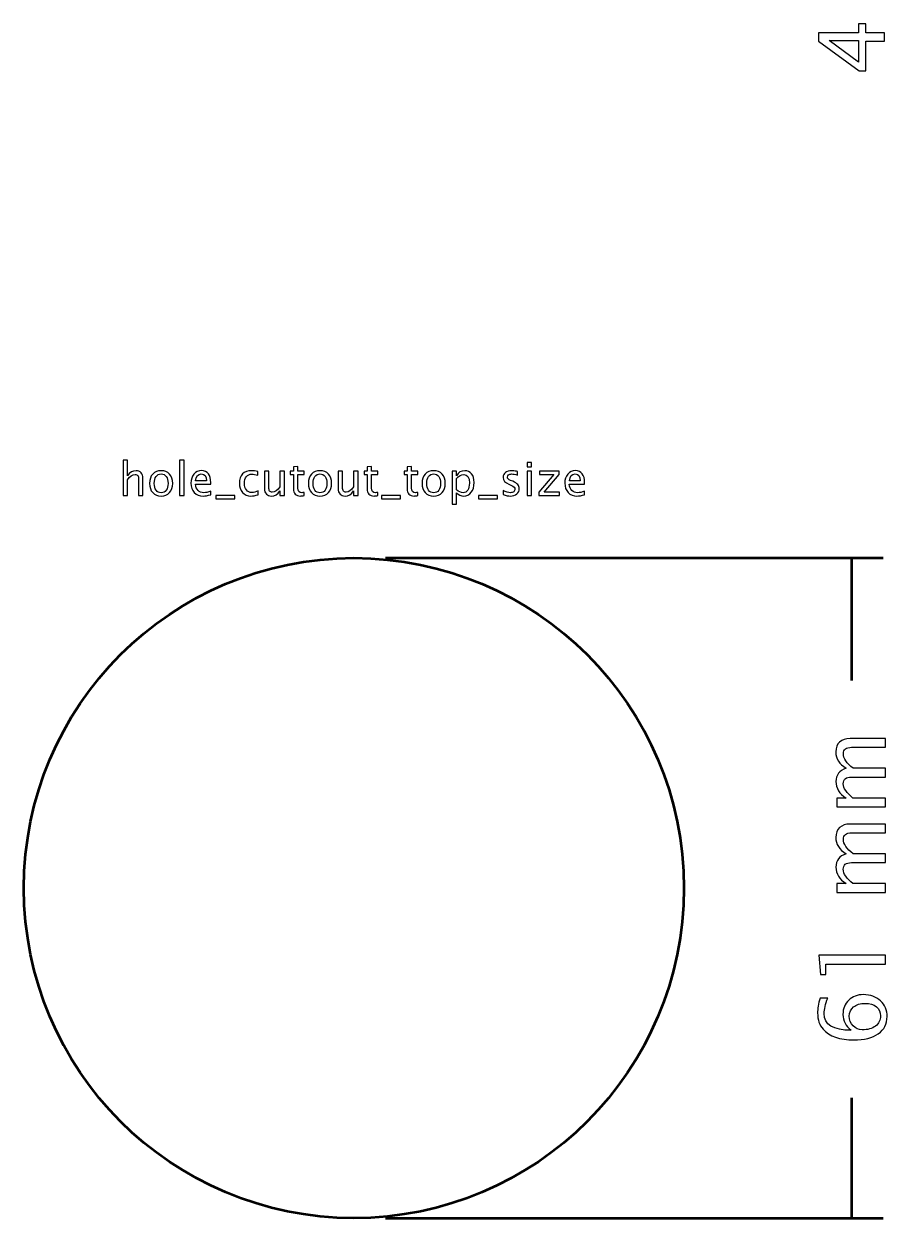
# Model space of a CAD drawing. Header units: centimetres. Extents: x -12.4 to 12.3, y -15.1 to 15.6.
# Drawn here: x 1.45 to 9.43, y -15.05 to -4.01 of the extents above; entities that cross this region are included whole.
import ezdxf

# ---------------------------------------------------------------- set-up
doc = ezdxf.new("R2010")
doc.units = ezdxf.units.CM
doc.header["$MEASUREMENT"] = 0
doc.layers.add('Layer 1', color=7, linetype='Continuous')

msp = doc.modelspace()

# ---------------------------------------------------------------- linework, layer by layer
at = {"layer": 'Layer 1', "lineweight": 53}
msp.add_ellipse((4.5, -12), major_axis=(0, 3.05), ratio=1, dxfattribs=at)
at = {"layer": 'Layer 1'}
for points, knots in [([(9.40607, -4.17293), (9.40607, -4.17293), (9.2325, -4.17293), (9.2325, -4.17293), (9.2325, -4.17293), (9.2325, -4.17293), (9.2325, -4.44894), (9.2325, -4.44894), (9.2325, -4.44894), (9.2325, -4.44894), (9.1707, -4.44894), (9.1707, -4.44894), (9.1707, -4.44894), (9.1707, -4.44894), (8.79393, -4.17293), (8.79393, -4.17293), (8.79393, -4.17293), (8.79393, -4.17293), (8.79393, -4.09673), (8.79393, -4.09673), (8.79393, -4.09673), (8.79393, -4.09673), (9.16562, -4.09673), (9.16562, -4.09673), (9.16562, -4.09673), (9.16562, -4.09673), (9.16562, -4.0146), (9.16562, -4.0146), (9.16562, -4.0146), (9.16562, -4.0146), (9.2325, -4.0146), (9.2325, -4.0146), (9.2325, -4.0146), (9.2325, -4.0146), (9.2325, -4.09673), (9.2325, -4.09673), (9.2325, -4.09673), (9.2325, -4.09673), (9.40607, -4.09673), (9.40607, -4.09673), (9.40607, -4.09673), (9.40607, -4.09673), (9.40607, -4.17293), (9.40607, -4.17293)], [0, 0, 0, 0, 0.08333333, 0.08333333, 0.08333333, 0.08333333, 0.16666667, 0.16666667, 0.16666667, 0.16666667, 0.25, 0.25, 0.25, 0.25, 0.33333333, 0.33333333, 0.33333333, 0.33333333, 0.41666667, 0.41666667, 0.41666667, 0.41666667, 0.5, 0.5, 0.5, 0.5, 0.58333333, 0.58333333, 0.58333333, 0.58333333, 0.66666667, 0.66666667, 0.66666667, 0.66666667, 0.75, 0.75, 0.75, 0.75, 0.83333333, 0.83333333, 0.83333333, 0.83333333, 1, 1, 1, 1]), ([(9.16562, -4.36865), (9.16562, -4.36865), (9.16562, -4.16785), (9.16562, -4.16785), (9.16562, -4.16785), (9.16562, -4.16785), (8.8944, -4.16785), (8.8944, -4.16785), (8.8944, -4.16785), (8.8944, -4.16785), (9.16562, -4.36865), (9.16562, -4.36865)], [0, 0, 0, 0, 0.25, 0.25, 0.25, 0.25, 0.5, 0.5, 0.5, 0.5, 1, 1, 1, 1]), ([(2.36678, -8.37235), (2.36678, -8.37235), (2.36678, -8.04596), (2.36678, -8.04596), (2.36678, -8.04596), (2.36678, -8.04596), (2.40742, -8.04596), (2.40742, -8.04596), (2.40742, -8.04596), (2.40742, -8.04596), (2.40742, -8.19039), (2.40742, -8.19039), (2.40742, -8.19039), (2.42894, -8.15899), (2.45533, -8.14333), (2.48651, -8.14333), (2.48651, -8.14333), (2.50613, -8.14333), (2.52172, -8.14947), (2.53322, -8.16181), (2.53322, -8.16181), (2.54472, -8.17409), (2.5505, -8.19067), (2.5505, -8.21141), (2.5505, -8.21141), (2.5505, -8.21141), (2.5505, -8.37235), (2.5505, -8.37235), (2.5505, -8.37235), (2.5505, -8.37235), (2.50987, -8.37235), (2.50987, -8.37235), (2.50987, -8.37235), (2.50987, -8.37235), (2.50987, -8.22468), (2.50987, -8.22468), (2.50987, -8.22468), (2.50987, -8.20803), (2.5074, -8.19617), (2.50253, -8.18912), (2.50253, -8.18912), (2.49759, -8.18199), (2.48947, -8.17846), (2.47812, -8.17846), (2.47812, -8.17846), (2.45314, -8.17846), (2.42957, -8.19476), (2.40742, -8.22736), (2.40742, -8.22736), (2.40742, -8.22736), (2.40742, -8.37235), (2.40742, -8.37235), (2.40742, -8.37235), (2.40742, -8.37235), (2.36678, -8.37235), (2.36678, -8.37235)], [0, 0, 0, 0, 0.06666667, 0.06666667, 0.06666667, 0.06666667, 0.13333333, 0.13333333, 0.13333333, 0.13333333, 0.2, 0.2, 0.2, 0.2, 0.26666667, 0.26666667, 0.26666667, 0.26666667, 0.33333333, 0.33333333, 0.33333333, 0.33333333, 0.4, 0.4, 0.4, 0.4, 0.46666667, 0.46666667, 0.46666667, 0.46666667, 0.53333333, 0.53333333, 0.53333333, 0.53333333, 0.6, 0.6, 0.6, 0.6, 0.66666667, 0.66666667, 0.66666667, 0.66666667, 0.73333333, 0.73333333, 0.73333333, 0.73333333, 0.8, 0.8, 0.8, 0.8, 0.86666667, 0.86666667, 0.86666667, 0.86666667, 1, 1, 1, 1]), ([(2.8896, -8.37235), (2.8896, -8.37235), (2.8896, -8.04596), (2.8896, -8.04596), (2.8896, -8.04596), (2.8896, -8.04596), (2.93024, -8.04596), (2.93024, -8.04596), (2.93024, -8.04596), (2.93024, -8.04596), (2.93024, -8.37235), (2.93024, -8.37235), (2.93024, -8.37235), (2.93024, -8.37235), (2.8896, -8.37235), (2.8896, -8.37235)], [0, 0, 0, 0, 0.2, 0.2, 0.2, 0.2, 0.4, 0.4, 0.4, 0.4, 0.6, 0.6, 0.6, 0.6, 1, 1, 1, 1]), ([(2.71885, -8.37743), (2.6859, -8.37743), (2.6598, -8.36692), (2.64061, -8.34589), (2.64061, -8.34589), (2.62135, -8.32487), (2.61175, -8.29629), (2.61175, -8.26024), (2.61175, -8.26024), (2.61175, -8.22426), (2.62135, -8.19575), (2.64061, -8.1748), (2.64061, -8.1748), (2.6598, -8.15384), (2.6859, -8.14333), (2.71885, -8.14333), (2.71885, -8.14333), (2.7518, -8.14333), (2.77791, -8.15384), (2.7971, -8.1748), (2.7971, -8.1748), (2.81636, -8.19575), (2.82595, -8.22426), (2.82595, -8.26024), (2.82595, -8.26024), (2.82595, -8.29629), (2.81636, -8.32487), (2.7971, -8.34589), (2.7971, -8.34589), (2.77791, -8.36692), (2.7518, -8.37743), (2.71885, -8.37743)], [0, 0, 0, 0, 0.11111111, 0.11111111, 0.11111111, 0.11111111, 0.22222222, 0.22222222, 0.22222222, 0.22222222, 0.33333333, 0.33333333, 0.33333333, 0.33333333, 0.44444444, 0.44444444, 0.44444444, 0.44444444, 0.55555556, 0.55555556, 0.55555556, 0.55555556, 0.66666667, 0.66666667, 0.66666667, 0.66666667, 0.77777778, 0.77777778, 0.77777778, 0.77777778, 1, 1, 1, 1]), ([(3.17662, -8.36515), (3.14931, -8.37334), (3.12596, -8.37743), (3.10648, -8.37743), (3.10648, -8.37743), (3.07325, -8.37743), (3.04623, -8.36642), (3.02542, -8.34448), (3.02542, -8.34448), (3.0046, -8.32254), (2.99416, -8.2941), (2.99416, -8.25911), (2.99416, -8.25911), (2.99416, -8.22517), (3.00333, -8.1973), (3.02175, -8.1755), (3.02175, -8.1755), (3.04016, -8.15377), (3.06373, -8.14291), (3.09244, -8.14291), (3.09244, -8.14291), (3.11961, -8.14291), (3.14063, -8.15257), (3.15545, -8.1719), (3.15545, -8.1719), (3.17027, -8.19124), (3.17767, -8.21861), (3.17767, -8.2541), (3.17767, -8.2541), (3.17767, -8.2541), (3.17746, -8.26652), (3.17746, -8.26652), (3.17746, -8.26652), (3.17746, -8.26652), (3.03565, -8.26652), (3.03565, -8.26652), (3.03565, -8.26652), (3.04157, -8.32014), (3.06775, -8.34695), (3.1141, -8.34695), (3.1141, -8.34695), (3.13111, -8.34695), (3.15192, -8.34215), (3.17662, -8.33256), (3.17662, -8.33256), (3.17662, -8.33256), (3.17662, -8.36515), (3.17662, -8.36515)], [0, 0, 0, 0, 0.07692308, 0.07692308, 0.07692308, 0.07692308, 0.15384615, 0.15384615, 0.15384615, 0.15384615, 0.23076923, 0.23076923, 0.23076923, 0.23076923, 0.30769231, 0.30769231, 0.30769231, 0.30769231, 0.38461538, 0.38461538, 0.38461538, 0.38461538, 0.46153846, 0.46153846, 0.46153846, 0.46153846, 0.53846154, 0.53846154, 0.53846154, 0.53846154, 0.61538462, 0.61538462, 0.61538462, 0.61538462, 0.69230769, 0.69230769, 0.69230769, 0.69230769, 0.76923077, 0.76923077, 0.76923077, 0.76923077, 0.84615385, 0.84615385, 0.84615385, 0.84615385, 1, 1, 1, 1]), ([(3.61527, -8.36558), (3.58895, -8.37348), (3.56623, -8.37743), (3.54711, -8.37743), (3.54711, -8.37743), (3.51677, -8.37743), (3.49165, -8.36621), (3.47169, -8.34385), (3.47169, -8.34385), (3.45172, -8.32141), (3.4417, -8.29312), (3.4417, -8.25904), (3.4417, -8.25904), (3.4417, -8.22263), (3.45158, -8.1942), (3.47133, -8.17388), (3.47133, -8.17388), (3.49109, -8.15349), (3.51868, -8.14333), (3.55409, -8.14333), (3.55409, -8.14333), (3.57152, -8.14333), (3.59114, -8.14573), (3.61273, -8.15053), (3.61273, -8.15053), (3.61273, -8.15053), (3.61273, -8.18481), (3.61273, -8.18481), (3.61273, -8.18481), (3.58979, -8.17804), (3.5711, -8.17465), (3.5567, -8.17465), (3.5567, -8.17465), (3.53582, -8.17465), (3.5191, -8.18249), (3.50661, -8.19808), (3.50661, -8.19808), (3.49412, -8.21367), (3.48784, -8.23449), (3.48784, -8.26045), (3.48784, -8.26045), (3.48784, -8.28564), (3.49433, -8.30596), (3.50725, -8.32155), (3.50725, -8.32155), (3.52016, -8.33707), (3.53702, -8.34483), (3.55797, -8.34483), (3.55797, -8.34483), (3.57653, -8.34483), (3.59558, -8.34004), (3.61527, -8.33044), (3.61527, -8.33044), (3.61527, -8.33044), (3.61527, -8.36558), (3.61527, -8.36558)], [0, 0, 0, 0, 0.06666667, 0.06666667, 0.06666667, 0.06666667, 0.13333333, 0.13333333, 0.13333333, 0.13333333, 0.2, 0.2, 0.2, 0.2, 0.26666667, 0.26666667, 0.26666667, 0.26666667, 0.33333333, 0.33333333, 0.33333333, 0.33333333, 0.4, 0.4, 0.4, 0.4, 0.46666667, 0.46666667, 0.46666667, 0.46666667, 0.53333333, 0.53333333, 0.53333333, 0.53333333, 0.6, 0.6, 0.6, 0.6, 0.66666667, 0.66666667, 0.66666667, 0.66666667, 0.73333333, 0.73333333, 0.73333333, 0.73333333, 0.8, 0.8, 0.8, 0.8, 0.86666667, 0.86666667, 0.86666667, 0.86666667, 1, 1, 1, 1]), ([(3.81685, -8.37235), (3.81685, -8.37235), (3.81685, -8.33016), (3.81685, -8.33016), (3.81685, -8.33016), (3.79518, -8.3617), (3.76887, -8.37743), (3.73796, -8.37743), (3.73796, -8.37743), (3.71835, -8.37743), (3.70276, -8.37129), (3.69119, -8.35894), (3.69119, -8.35894), (3.67955, -8.3466), (3.67376, -8.33002), (3.67376, -8.30906), (3.67376, -8.30906), (3.67376, -8.30906), (3.67376, -8.14799), (3.67376, -8.14799), (3.67376, -8.14799), (3.67376, -8.14799), (3.7144, -8.14799), (3.7144, -8.14799), (3.7144, -8.14799), (3.7144, -8.14799), (3.7144, -8.2958), (3.7144, -8.2958), (3.7144, -8.2958), (3.7144, -8.31266), (3.71687, -8.32458), (3.72174, -8.33164), (3.72174, -8.33164), (3.72668, -8.33877), (3.73486, -8.34229), (3.74636, -8.34229), (3.74636, -8.34229), (3.7712, -8.34229), (3.79476, -8.326), (3.81685, -8.29333), (3.81685, -8.29333), (3.81685, -8.29333), (3.81685, -8.14799), (3.81685, -8.14799), (3.81685, -8.14799), (3.81685, -8.14799), (3.85748, -8.14799), (3.85748, -8.14799), (3.85748, -8.14799), (3.85748, -8.14799), (3.85748, -8.37235), (3.85748, -8.37235), (3.85748, -8.37235), (3.85748, -8.37235), (3.81685, -8.37235), (3.81685, -8.37235)], [0, 0, 0, 0, 0.06666667, 0.06666667, 0.06666667, 0.06666667, 0.13333333, 0.13333333, 0.13333333, 0.13333333, 0.2, 0.2, 0.2, 0.2, 0.26666667, 0.26666667, 0.26666667, 0.26666667, 0.33333333, 0.33333333, 0.33333333, 0.33333333, 0.4, 0.4, 0.4, 0.4, 0.46666667, 0.46666667, 0.46666667, 0.46666667, 0.53333333, 0.53333333, 0.53333333, 0.53333333, 0.6, 0.6, 0.6, 0.6, 0.66666667, 0.66666667, 0.66666667, 0.66666667, 0.73333333, 0.73333333, 0.73333333, 0.73333333, 0.8, 0.8, 0.8, 0.8, 0.86666667, 0.86666667, 0.86666667, 0.86666667, 1, 1, 1, 1]), ([(4.03938, -8.37228), (4.02682, -8.37574), (4.01588, -8.37743), (4.00664, -8.37743), (4.00664, -8.37743), (3.9859, -8.37743), (3.96974, -8.3715), (3.95817, -8.35965), (3.95817, -8.35965), (3.94653, -8.3478), (3.94074, -8.33136), (3.94074, -8.31026), (3.94074, -8.31026), (3.94074, -8.31026), (3.94074, -8.17846), (3.94074, -8.17846), (3.94074, -8.17846), (3.94074, -8.17846), (3.91266, -8.17846), (3.91266, -8.17846), (3.91266, -8.17846), (3.91266, -8.17846), (3.91266, -8.14799), (3.91266, -8.14799), (3.91266, -8.14799), (3.91266, -8.14799), (3.94074, -8.14799), (3.94074, -8.14799), (3.94074, -8.14799), (3.94074, -8.14799), (3.94074, -8.10742), (3.94074, -8.10742), (3.94074, -8.10742), (3.94074, -8.10742), (3.98138, -8.10354), (3.98138, -8.10354), (3.98138, -8.10354), (3.98138, -8.10354), (3.98138, -8.14799), (3.98138, -8.14799), (3.98138, -8.14799), (3.98138, -8.14799), (4.04023, -8.14799), (4.04023, -8.14799), (4.04023, -8.14799), (4.04023, -8.14799), (4.04023, -8.17846), (4.04023, -8.17846), (4.04023, -8.17846), (4.04023, -8.17846), (3.98138, -8.17846), (3.98138, -8.17846), (3.98138, -8.17846), (3.98138, -8.17846), (3.98138, -8.30292), (3.98138, -8.30292), (3.98138, -8.30292), (3.98138, -8.33227), (3.99415, -8.34695), (4.01962, -8.34695), (4.01962, -8.34695), (4.02506, -8.34695), (4.03162, -8.34603), (4.03938, -8.34427), (4.03938, -8.34427), (4.03938, -8.34427), (4.03938, -8.37228), (4.03938, -8.37228)], [0, 0, 0, 0, 0.05555556, 0.05555556, 0.05555556, 0.05555556, 0.11111111, 0.11111111, 0.11111111, 0.11111111, 0.16666667, 0.16666667, 0.16666667, 0.16666667, 0.22222222, 0.22222222, 0.22222222, 0.22222222, 0.27777778, 0.27777778, 0.27777778, 0.27777778, 0.33333333, 0.33333333, 0.33333333, 0.33333333, 0.38888889, 0.38888889, 0.38888889, 0.38888889, 0.44444444, 0.44444444, 0.44444444, 0.44444444, 0.5, 0.5, 0.5, 0.5, 0.55555556, 0.55555556, 0.55555556, 0.55555556, 0.61111111, 0.61111111, 0.61111111, 0.61111111, 0.66666667, 0.66666667, 0.66666667, 0.66666667, 0.72222222, 0.72222222, 0.72222222, 0.72222222, 0.77777778, 0.77777778, 0.77777778, 0.77777778, 0.83333333, 0.83333333, 0.83333333, 0.83333333, 0.88888889, 0.88888889, 0.88888889, 0.88888889, 1, 1, 1, 1]), ([(4.1867, -8.37743), (4.15375, -8.37743), (4.12765, -8.36692), (4.10846, -8.34589), (4.10846, -8.34589), (4.0892, -8.32487), (4.0796, -8.29629), (4.0796, -8.26024), (4.0796, -8.26024), (4.0796, -8.22426), (4.0892, -8.19575), (4.10846, -8.1748), (4.10846, -8.1748), (4.12765, -8.15384), (4.15375, -8.14333), (4.1867, -8.14333), (4.1867, -8.14333), (4.21965, -8.14333), (4.24576, -8.15384), (4.26495, -8.1748), (4.26495, -8.1748), (4.28421, -8.19575), (4.2938, -8.22426), (4.2938, -8.26024), (4.2938, -8.26024), (4.2938, -8.29629), (4.28421, -8.32487), (4.26495, -8.34589), (4.26495, -8.34589), (4.24576, -8.36692), (4.21965, -8.37743), (4.1867, -8.37743)], [0, 0, 0, 0, 0.11111111, 0.11111111, 0.11111111, 0.11111111, 0.22222222, 0.22222222, 0.22222222, 0.22222222, 0.33333333, 0.33333333, 0.33333333, 0.33333333, 0.44444444, 0.44444444, 0.44444444, 0.44444444, 0.55555556, 0.55555556, 0.55555556, 0.55555556, 0.66666667, 0.66666667, 0.66666667, 0.66666667, 0.77777778, 0.77777778, 0.77777778, 0.77777778, 1, 1, 1, 1]), ([(4.498, -8.37235), (4.498, -8.37235), (4.498, -8.33016), (4.498, -8.33016), (4.498, -8.33016), (4.47633, -8.3617), (4.45002, -8.37743), (4.41911, -8.37743), (4.41911, -8.37743), (4.3995, -8.37743), (4.38391, -8.37129), (4.37234, -8.35894), (4.37234, -8.35894), (4.3607, -8.3466), (4.35491, -8.33002), (4.35491, -8.30906), (4.35491, -8.30906), (4.35491, -8.30906), (4.35491, -8.14799), (4.35491, -8.14799), (4.35491, -8.14799), (4.35491, -8.14799), (4.39555, -8.14799), (4.39555, -8.14799), (4.39555, -8.14799), (4.39555, -8.14799), (4.39555, -8.2958), (4.39555, -8.2958), (4.39555, -8.2958), (4.39555, -8.31266), (4.39802, -8.32458), (4.40289, -8.33164), (4.40289, -8.33164), (4.40783, -8.33877), (4.41601, -8.34229), (4.42751, -8.34229), (4.42751, -8.34229), (4.45235, -8.34229), (4.47591, -8.326), (4.498, -8.29333), (4.498, -8.29333), (4.498, -8.29333), (4.498, -8.14799), (4.498, -8.14799), (4.498, -8.14799), (4.498, -8.14799), (4.53863, -8.14799), (4.53863, -8.14799), (4.53863, -8.14799), (4.53863, -8.14799), (4.53863, -8.37235), (4.53863, -8.37235), (4.53863, -8.37235), (4.53863, -8.37235), (4.498, -8.37235), (4.498, -8.37235)], [0, 0, 0, 0, 0.06666667, 0.06666667, 0.06666667, 0.06666667, 0.13333333, 0.13333333, 0.13333333, 0.13333333, 0.2, 0.2, 0.2, 0.2, 0.26666667, 0.26666667, 0.26666667, 0.26666667, 0.33333333, 0.33333333, 0.33333333, 0.33333333, 0.4, 0.4, 0.4, 0.4, 0.46666667, 0.46666667, 0.46666667, 0.46666667, 0.53333333, 0.53333333, 0.53333333, 0.53333333, 0.6, 0.6, 0.6, 0.6, 0.66666667, 0.66666667, 0.66666667, 0.66666667, 0.73333333, 0.73333333, 0.73333333, 0.73333333, 0.8, 0.8, 0.8, 0.8, 0.86666667, 0.86666667, 0.86666667, 0.86666667, 1, 1, 1, 1]), ([(4.72053, -8.37228), (4.70797, -8.37574), (4.69703, -8.37743), (4.68779, -8.37743), (4.68779, -8.37743), (4.66705, -8.37743), (4.65089, -8.3715), (4.63932, -8.35965), (4.63932, -8.35965), (4.62768, -8.3478), (4.62189, -8.33136), (4.62189, -8.31026), (4.62189, -8.31026), (4.62189, -8.31026), (4.62189, -8.17846), (4.62189, -8.17846), (4.62189, -8.17846), (4.62189, -8.17846), (4.59381, -8.17846), (4.59381, -8.17846), (4.59381, -8.17846), (4.59381, -8.17846), (4.59381, -8.14799), (4.59381, -8.14799), (4.59381, -8.14799), (4.59381, -8.14799), (4.62189, -8.14799), (4.62189, -8.14799), (4.62189, -8.14799), (4.62189, -8.14799), (4.62189, -8.10742), (4.62189, -8.10742), (4.62189, -8.10742), (4.62189, -8.10742), (4.66253, -8.10354), (4.66253, -8.10354), (4.66253, -8.10354), (4.66253, -8.10354), (4.66253, -8.14799), (4.66253, -8.14799), (4.66253, -8.14799), (4.66253, -8.14799), (4.72138, -8.14799), (4.72138, -8.14799), (4.72138, -8.14799), (4.72138, -8.14799), (4.72138, -8.17846), (4.72138, -8.17846), (4.72138, -8.17846), (4.72138, -8.17846), (4.66253, -8.17846), (4.66253, -8.17846), (4.66253, -8.17846), (4.66253, -8.17846), (4.66253, -8.30292), (4.66253, -8.30292), (4.66253, -8.30292), (4.66253, -8.33227), (4.6753, -8.34695), (4.70077, -8.34695), (4.70077, -8.34695), (4.70621, -8.34695), (4.71277, -8.34603), (4.72053, -8.34427), (4.72053, -8.34427), (4.72053, -8.34427), (4.72053, -8.37228), (4.72053, -8.37228)], [0, 0, 0, 0, 0.05555556, 0.05555556, 0.05555556, 0.05555556, 0.11111111, 0.11111111, 0.11111111, 0.11111111, 0.16666667, 0.16666667, 0.16666667, 0.16666667, 0.22222222, 0.22222222, 0.22222222, 0.22222222, 0.27777778, 0.27777778, 0.27777778, 0.27777778, 0.33333333, 0.33333333, 0.33333333, 0.33333333, 0.38888889, 0.38888889, 0.38888889, 0.38888889, 0.44444444, 0.44444444, 0.44444444, 0.44444444, 0.5, 0.5, 0.5, 0.5, 0.55555556, 0.55555556, 0.55555556, 0.55555556, 0.61111111, 0.61111111, 0.61111111, 0.61111111, 0.66666667, 0.66666667, 0.66666667, 0.66666667, 0.72222222, 0.72222222, 0.72222222, 0.72222222, 0.77777778, 0.77777778, 0.77777778, 0.77777778, 0.83333333, 0.83333333, 0.83333333, 0.83333333, 0.88888889, 0.88888889, 0.88888889, 0.88888889, 1, 1, 1, 1]), ([(5.09053, -8.37228), (5.07797, -8.37574), (5.06703, -8.37743), (5.05779, -8.37743), (5.05779, -8.37743), (5.03705, -8.37743), (5.02089, -8.3715), (5.00932, -8.35965), (5.00932, -8.35965), (4.99768, -8.3478), (4.99189, -8.33136), (4.99189, -8.31026), (4.99189, -8.31026), (4.99189, -8.31026), (4.99189, -8.17846), (4.99189, -8.17846), (4.99189, -8.17846), (4.99189, -8.17846), (4.96381, -8.17846), (4.96381, -8.17846), (4.96381, -8.17846), (4.96381, -8.17846), (4.96381, -8.14799), (4.96381, -8.14799), (4.96381, -8.14799), (4.96381, -8.14799), (4.99189, -8.14799), (4.99189, -8.14799), (4.99189, -8.14799), (4.99189, -8.14799), (4.99189, -8.10742), (4.99189, -8.10742), (4.99189, -8.10742), (4.99189, -8.10742), (5.03253, -8.10354), (5.03253, -8.10354), (5.03253, -8.10354), (5.03253, -8.10354), (5.03253, -8.14799), (5.03253, -8.14799), (5.03253, -8.14799), (5.03253, -8.14799), (5.09138, -8.14799), (5.09138, -8.14799), (5.09138, -8.14799), (5.09138, -8.14799), (5.09138, -8.17846), (5.09138, -8.17846), (5.09138, -8.17846), (5.09138, -8.17846), (5.03253, -8.17846), (5.03253, -8.17846), (5.03253, -8.17846), (5.03253, -8.17846), (5.03253, -8.30292), (5.03253, -8.30292), (5.03253, -8.30292), (5.03253, -8.33227), (5.0453, -8.34695), (5.07077, -8.34695), (5.07077, -8.34695), (5.07621, -8.34695), (5.08277, -8.34603), (5.09053, -8.34427), (5.09053, -8.34427), (5.09053, -8.34427), (5.09053, -8.37228), (5.09053, -8.37228)], [0, 0, 0, 0, 0.05555556, 0.05555556, 0.05555556, 0.05555556, 0.11111111, 0.11111111, 0.11111111, 0.11111111, 0.16666667, 0.16666667, 0.16666667, 0.16666667, 0.22222222, 0.22222222, 0.22222222, 0.22222222, 0.27777778, 0.27777778, 0.27777778, 0.27777778, 0.33333333, 0.33333333, 0.33333333, 0.33333333, 0.38888889, 0.38888889, 0.38888889, 0.38888889, 0.44444444, 0.44444444, 0.44444444, 0.44444444, 0.5, 0.5, 0.5, 0.5, 0.55555556, 0.55555556, 0.55555556, 0.55555556, 0.61111111, 0.61111111, 0.61111111, 0.61111111, 0.66666667, 0.66666667, 0.66666667, 0.66666667, 0.72222222, 0.72222222, 0.72222222, 0.72222222, 0.77777778, 0.77777778, 0.77777778, 0.77777778, 0.83333333, 0.83333333, 0.83333333, 0.83333333, 0.88888889, 0.88888889, 0.88888889, 0.88888889, 1, 1, 1, 1]), ([(5.23785, -8.37743), (5.2049, -8.37743), (5.1788, -8.36692), (5.15961, -8.34589), (5.15961, -8.34589), (5.14035, -8.32487), (5.13075, -8.29629), (5.13075, -8.26024), (5.13075, -8.26024), (5.13075, -8.22426), (5.14035, -8.19575), (5.15961, -8.1748), (5.15961, -8.1748), (5.1788, -8.15384), (5.2049, -8.14333), (5.23785, -8.14333), (5.23785, -8.14333), (5.2708, -8.14333), (5.29691, -8.15384), (5.3161, -8.1748), (5.3161, -8.1748), (5.33536, -8.19575), (5.34495, -8.22426), (5.34495, -8.26024), (5.34495, -8.26024), (5.34495, -8.29629), (5.33536, -8.32487), (5.3161, -8.34589), (5.3161, -8.34589), (5.29691, -8.36692), (5.2708, -8.37743), (5.23785, -8.37743)], [0, 0, 0, 0, 0.11111111, 0.11111111, 0.11111111, 0.11111111, 0.22222222, 0.22222222, 0.22222222, 0.22222222, 0.33333333, 0.33333333, 0.33333333, 0.33333333, 0.44444444, 0.44444444, 0.44444444, 0.44444444, 0.55555556, 0.55555556, 0.55555556, 0.55555556, 0.66666667, 0.66666667, 0.66666667, 0.66666667, 0.77777778, 0.77777778, 0.77777778, 0.77777778, 1, 1, 1, 1]), ([(5.4086, -8.45405), (5.4086, -8.45405), (5.4086, -8.14799), (5.4086, -8.14799), (5.4086, -8.14799), (5.4086, -8.14799), (5.44924, -8.14799), (5.44924, -8.14799), (5.44924, -8.14799), (5.44924, -8.14799), (5.44924, -8.19039), (5.44924, -8.19039), (5.44924, -8.19039), (5.46589, -8.15899), (5.49094, -8.14333), (5.52431, -8.14333), (5.52431, -8.14333), (5.55133, -8.14333), (5.57257, -8.15314), (5.58809, -8.17282), (5.58809, -8.17282), (5.60361, -8.19251), (5.61137, -8.21939), (5.61137, -8.25346), (5.61137, -8.25346), (5.61137, -8.29058), (5.60256, -8.32056), (5.58499, -8.34328), (5.58499, -8.34328), (5.56742, -8.36607), (5.54428, -8.37743), (5.51563, -8.37743), (5.51563, -8.37743), (5.48903, -8.37743), (5.46688, -8.36727), (5.44924, -8.34688), (5.44924, -8.34688), (5.44924, -8.34688), (5.44924, -8.45405), (5.44924, -8.45405), (5.44924, -8.45405), (5.44924, -8.45405), (5.4086, -8.45405), (5.4086, -8.45405)], [0, 0, 0, 0, 0.08333333, 0.08333333, 0.08333333, 0.08333333, 0.16666667, 0.16666667, 0.16666667, 0.16666667, 0.25, 0.25, 0.25, 0.25, 0.33333333, 0.33333333, 0.33333333, 0.33333333, 0.41666667, 0.41666667, 0.41666667, 0.41666667, 0.5, 0.5, 0.5, 0.5, 0.58333333, 0.58333333, 0.58333333, 0.58333333, 0.66666667, 0.66666667, 0.66666667, 0.66666667, 0.75, 0.75, 0.75, 0.75, 0.83333333, 0.83333333, 0.83333333, 0.83333333, 1, 1, 1, 1]), ([(5.87865, -8.36431), (5.87865, -8.36431), (5.87865, -8.32705), (5.87865, -8.32705), (5.87865, -8.32705), (5.90525, -8.34032), (5.92832, -8.34695), (5.948, -8.34695), (5.948, -8.34695), (5.95971, -8.34695), (5.96945, -8.34378), (5.97714, -8.33743), (5.97714, -8.33743), (5.98483, -8.33115), (5.98871, -8.32324), (5.98871, -8.31372), (5.98871, -8.31372), (5.98871, -8.29982), (5.97792, -8.28832), (5.95633, -8.27922), (5.95633, -8.27922), (5.95633, -8.27922), (5.93255, -8.26913), (5.93255, -8.26913), (5.93255, -8.26913), (5.89748, -8.25459), (5.87992, -8.23357), (5.87992, -8.20626), (5.87992, -8.20626), (5.87992, -8.18672), (5.88683, -8.17134), (5.90066, -8.16012), (5.90066, -8.16012), (5.91449, -8.1489), (5.93347, -8.14333), (5.95753, -8.14333), (5.95753, -8.14333), (5.97002, -8.14333), (5.98554, -8.14502), (6.00395, -8.14848), (6.00395, -8.14848), (6.00395, -8.14848), (6.01242, -8.1501), (6.01242, -8.1501), (6.01242, -8.1501), (6.01242, -8.1501), (6.01242, -8.18397), (6.01242, -8.18397), (6.01242, -8.18397), (5.98977, -8.17719), (5.97171, -8.17381), (5.95823, -8.17381), (5.95823, -8.17381), (5.94638, -8.17381), (5.937, -8.17642), (5.92987, -8.18157), (5.92987, -8.18157), (5.92281, -8.18672), (5.91929, -8.19363), (5.91929, -8.20231), (5.91929, -8.20231), (5.91929, -8.21452), (5.92916, -8.22489), (5.94899, -8.23329), (5.94899, -8.23329), (5.94899, -8.23329), (5.96853, -8.24154), (5.96853, -8.24154), (5.96853, -8.24154), (5.99069, -8.25085), (6.00635, -8.26073), (6.01552, -8.2711), (6.01552, -8.2711), (6.02477, -8.28148), (6.02935, -8.29446), (6.02935, -8.30998), (6.02935, -8.30998), (6.02935, -8.32966), (6.02159, -8.34582), (6.006, -8.35845), (6.006, -8.35845), (5.99048, -8.37108), (5.97058, -8.37743), (5.94638, -8.37743), (5.94638, -8.37743), (5.92775, -8.37743), (5.90525, -8.37306), (5.87865, -8.36431)], [0, 0, 0, 0, 0.04347826, 0.04347826, 0.04347826, 0.04347826, 0.08695652, 0.08695652, 0.08695652, 0.08695652, 0.13043478, 0.13043478, 0.13043478, 0.13043478, 0.17391304, 0.17391304, 0.17391304, 0.17391304, 0.2173913, 0.2173913, 0.2173913, 0.2173913, 0.26086957, 0.26086957, 0.26086957, 0.26086957, 0.30434783, 0.30434783, 0.30434783, 0.30434783, 0.34782609, 0.34782609, 0.34782609, 0.34782609, 0.39130435, 0.39130435, 0.39130435, 0.39130435, 0.43478261, 0.43478261, 0.43478261, 0.43478261, 0.47826087, 0.47826087, 0.47826087, 0.47826087, 0.52173913, 0.52173913, 0.52173913, 0.52173913, 0.56521739, 0.56521739, 0.56521739, 0.56521739, 0.60869565, 0.60869565, 0.60869565, 0.60869565, 0.65217391, 0.65217391, 0.65217391, 0.65217391, 0.69565217, 0.69565217, 0.69565217, 0.69565217, 0.73913043, 0.73913043, 0.73913043, 0.73913043, 0.7826087, 0.7826087, 0.7826087, 0.7826087, 0.82608696, 0.82608696, 0.82608696, 0.82608696, 0.86956522, 0.86956522, 0.86956522, 0.86956522, 0.91304348, 0.91304348, 0.91304348, 0.91304348, 1, 1, 1, 1]), ([(6.10252, -8.10692), (6.10252, -8.10692), (6.10252, -8.06628), (6.10252, -8.06628), (6.10252, -8.06628), (6.10252, -8.06628), (6.14316, -8.06628), (6.14316, -8.06628), (6.14316, -8.06628), (6.14316, -8.06628), (6.14316, -8.10692), (6.14316, -8.10692), (6.14316, -8.10692), (6.14316, -8.10692), (6.10252, -8.10692), (6.10252, -8.10692)], [0, 0, 0, 0, 0.2, 0.2, 0.2, 0.2, 0.4, 0.4, 0.4, 0.4, 0.6, 0.6, 0.6, 0.6, 1, 1, 1, 1]), ([(6.10252, -8.37235), (6.10252, -8.37235), (6.10252, -8.14799), (6.10252, -8.14799), (6.10252, -8.14799), (6.10252, -8.14799), (6.14316, -8.14799), (6.14316, -8.14799), (6.14316, -8.14799), (6.14316, -8.14799), (6.14316, -8.37235), (6.14316, -8.37235), (6.14316, -8.37235), (6.14316, -8.37235), (6.10252, -8.37235), (6.10252, -8.37235)], [0, 0, 0, 0, 0.2, 0.2, 0.2, 0.2, 0.4, 0.4, 0.4, 0.4, 0.6, 0.6, 0.6, 0.6, 1, 1, 1, 1]), ([(6.20962, -8.37235), (6.20962, -8.37235), (6.20962, -8.34187), (6.20962, -8.34187), (6.20962, -8.34187), (6.20962, -8.34187), (6.34882, -8.17846), (6.34882, -8.17846), (6.34882, -8.17846), (6.34882, -8.17846), (6.21604, -8.17846), (6.21604, -8.17846), (6.21604, -8.17846), (6.21604, -8.17846), (6.21604, -8.14799), (6.21604, -8.14799), (6.21604, -8.14799), (6.21604, -8.14799), (6.39885, -8.14799), (6.39885, -8.14799), (6.39885, -8.14799), (6.39885, -8.14799), (6.39885, -8.17846), (6.39885, -8.17846), (6.39885, -8.17846), (6.39885, -8.17846), (6.25964, -8.34187), (6.25964, -8.34187), (6.25964, -8.34187), (6.25964, -8.34187), (6.40139, -8.34187), (6.40139, -8.34187), (6.40139, -8.34187), (6.40139, -8.34187), (6.40139, -8.37235), (6.40139, -8.37235), (6.40139, -8.37235), (6.40139, -8.37235), (6.20962, -8.37235), (6.20962, -8.37235)], [0, 0, 0, 0, 0.09090909, 0.09090909, 0.09090909, 0.09090909, 0.18181818, 0.18181818, 0.18181818, 0.18181818, 0.27272727, 0.27272727, 0.27272727, 0.27272727, 0.36363636, 0.36363636, 0.36363636, 0.36363636, 0.45454545, 0.45454545, 0.45454545, 0.45454545, 0.54545455, 0.54545455, 0.54545455, 0.54545455, 0.63636364, 0.63636364, 0.63636364, 0.63636364, 0.72727273, 0.72727273, 0.72727273, 0.72727273, 0.81818182, 0.81818182, 0.81818182, 0.81818182, 1, 1, 1, 1]), ([(6.63218, -8.36515), (6.60487, -8.37334), (6.58152, -8.37743), (6.56204, -8.37743), (6.56204, -8.37743), (6.52881, -8.37743), (6.50179, -8.36642), (6.48098, -8.34448), (6.48098, -8.34448), (6.46016, -8.32254), (6.44972, -8.2941), (6.44972, -8.25911), (6.44972, -8.25911), (6.44972, -8.22517), (6.45889, -8.1973), (6.47731, -8.1755), (6.47731, -8.1755), (6.49572, -8.15377), (6.51929, -8.14291), (6.548, -8.14291), (6.548, -8.14291), (6.57517, -8.14291), (6.59619, -8.15257), (6.61101, -8.1719), (6.61101, -8.1719), (6.62583, -8.19124), (6.63323, -8.21861), (6.63323, -8.2541), (6.63323, -8.2541), (6.63323, -8.2541), (6.63302, -8.26652), (6.63302, -8.26652), (6.63302, -8.26652), (6.63302, -8.26652), (6.49121, -8.26652), (6.49121, -8.26652), (6.49121, -8.26652), (6.49713, -8.32014), (6.52331, -8.34695), (6.56966, -8.34695), (6.56966, -8.34695), (6.58667, -8.34695), (6.60748, -8.34215), (6.63218, -8.33256), (6.63218, -8.33256), (6.63218, -8.33256), (6.63218, -8.36515), (6.63218, -8.36515)], [0, 0, 0, 0, 0.07692308, 0.07692308, 0.07692308, 0.07692308, 0.15384615, 0.15384615, 0.15384615, 0.15384615, 0.23076923, 0.23076923, 0.23076923, 0.23076923, 0.30769231, 0.30769231, 0.30769231, 0.30769231, 0.38461538, 0.38461538, 0.38461538, 0.38461538, 0.46153846, 0.46153846, 0.46153846, 0.46153846, 0.53846154, 0.53846154, 0.53846154, 0.53846154, 0.61538462, 0.61538462, 0.61538462, 0.61538462, 0.69230769, 0.69230769, 0.69230769, 0.69230769, 0.76923077, 0.76923077, 0.76923077, 0.76923077, 0.84615385, 0.84615385, 0.84615385, 0.84615385, 1, 1, 1, 1]), ([(2.71878, -8.34695), (2.73889, -8.34695), (2.75455, -8.3394), (2.7657, -8.32423), (2.7657, -8.32423), (2.77678, -8.30913), (2.78235, -8.28775), (2.78235, -8.26024), (2.78235, -8.26024), (2.78235, -8.23279), (2.77678, -8.21148), (2.7657, -8.19639), (2.7657, -8.19639), (2.75455, -8.18136), (2.73889, -8.17381), (2.71878, -8.17381), (2.71878, -8.17381), (2.6986, -8.17381), (2.68294, -8.18136), (2.67193, -8.19639), (2.67193, -8.19639), (2.66086, -8.21148), (2.65535, -8.23279), (2.65535, -8.26024), (2.65535, -8.26024), (2.65535, -8.28775), (2.66086, -8.30913), (2.67193, -8.32423), (2.67193, -8.32423), (2.68294, -8.3394), (2.6986, -8.34695), (2.71878, -8.34695)], [0, 0, 0, 0, 0.11111111, 0.11111111, 0.11111111, 0.11111111, 0.22222222, 0.22222222, 0.22222222, 0.22222222, 0.33333333, 0.33333333, 0.33333333, 0.33333333, 0.44444444, 0.44444444, 0.44444444, 0.44444444, 0.55555556, 0.55555556, 0.55555556, 0.55555556, 0.66666667, 0.66666667, 0.66666667, 0.66666667, 0.77777778, 0.77777778, 0.77777778, 0.77777778, 1, 1, 1, 1]), ([(3.03776, -8.23604), (3.03776, -8.23604), (3.13682, -8.23604), (3.13682, -8.23604), (3.13682, -8.23604), (3.13682, -8.19427), (3.12123, -8.17338), (3.09011, -8.17338), (3.09011, -8.17338), (3.05879, -8.17338), (3.04136, -8.19427), (3.03776, -8.23604)], [0, 0, 0, 0, 0.25, 0.25, 0.25, 0.25, 0.5, 0.5, 0.5, 0.5, 1, 1, 1, 1]), ([(4.18663, -8.34695), (4.20674, -8.34695), (4.2224, -8.3394), (4.23355, -8.32423), (4.23355, -8.32423), (4.24463, -8.30913), (4.2502, -8.28775), (4.2502, -8.26024), (4.2502, -8.26024), (4.2502, -8.23279), (4.24463, -8.21148), (4.23355, -8.19639), (4.23355, -8.19639), (4.2224, -8.18136), (4.20674, -8.17381), (4.18663, -8.17381), (4.18663, -8.17381), (4.16645, -8.17381), (4.15079, -8.18136), (4.13978, -8.19639), (4.13978, -8.19639), (4.12871, -8.21148), (4.1232, -8.23279), (4.1232, -8.26024), (4.1232, -8.26024), (4.1232, -8.28775), (4.12871, -8.30913), (4.13978, -8.32423), (4.13978, -8.32423), (4.15079, -8.3394), (4.16645, -8.34695), (4.18663, -8.34695)], [0, 0, 0, 0, 0.11111111, 0.11111111, 0.11111111, 0.11111111, 0.22222222, 0.22222222, 0.22222222, 0.22222222, 0.33333333, 0.33333333, 0.33333333, 0.33333333, 0.44444444, 0.44444444, 0.44444444, 0.44444444, 0.55555556, 0.55555556, 0.55555556, 0.55555556, 0.66666667, 0.66666667, 0.66666667, 0.66666667, 0.77777778, 0.77777778, 0.77777778, 0.77777778, 1, 1, 1, 1]), ([(5.23778, -8.34695), (5.25789, -8.34695), (5.27355, -8.3394), (5.2847, -8.32423), (5.2847, -8.32423), (5.29578, -8.30913), (5.30135, -8.28775), (5.30135, -8.26024), (5.30135, -8.26024), (5.30135, -8.23279), (5.29578, -8.21148), (5.2847, -8.19639), (5.2847, -8.19639), (5.27355, -8.18136), (5.25789, -8.17381), (5.23778, -8.17381), (5.23778, -8.17381), (5.2176, -8.17381), (5.20194, -8.18136), (5.19093, -8.19639), (5.19093, -8.19639), (5.17986, -8.21148), (5.17435, -8.23279), (5.17435, -8.26024), (5.17435, -8.26024), (5.17435, -8.28775), (5.17986, -8.30913), (5.19093, -8.32423), (5.19093, -8.32423), (5.20194, -8.3394), (5.2176, -8.34695), (5.23778, -8.34695)], [0, 0, 0, 0, 0.11111111, 0.11111111, 0.11111111, 0.11111111, 0.22222222, 0.22222222, 0.22222222, 0.22222222, 0.33333333, 0.33333333, 0.33333333, 0.33333333, 0.44444444, 0.44444444, 0.44444444, 0.44444444, 0.55555556, 0.55555556, 0.55555556, 0.55555556, 0.66666667, 0.66666667, 0.66666667, 0.66666667, 0.77777778, 0.77777778, 0.77777778, 0.77777778, 1, 1, 1, 1]), ([(5.44924, -8.31887), (5.47019, -8.33757), (5.49016, -8.34695), (5.50914, -8.34695), (5.50914, -8.34695), (5.52784, -8.34695), (5.5423, -8.33912), (5.55246, -8.32353), (5.55246, -8.32353), (5.56269, -8.30793), (5.56777, -8.28599), (5.56777, -8.25763), (5.56777, -8.25763), (5.56777, -8.20513), (5.55042, -8.17889), (5.5157, -8.17889), (5.5157, -8.17889), (5.49298, -8.17889), (5.47083, -8.19116), (5.44924, -8.21579), (5.44924, -8.21579), (5.44924, -8.21579), (5.44924, -8.31887), (5.44924, -8.31887)], [0, 0, 0, 0, 0.14285714, 0.14285714, 0.14285714, 0.14285714, 0.28571429, 0.28571429, 0.28571429, 0.28571429, 0.42857143, 0.42857143, 0.42857143, 0.42857143, 0.57142857, 0.57142857, 0.57142857, 0.57142857, 0.71428571, 0.71428571, 0.71428571, 0.71428571, 1, 1, 1, 1]), ([(6.49332, -8.23604), (6.49332, -8.23604), (6.59238, -8.23604), (6.59238, -8.23604), (6.59238, -8.23604), (6.59238, -8.19427), (6.57679, -8.17338), (6.54567, -8.17338), (6.54567, -8.17338), (6.51435, -8.17338), (6.49692, -8.19427), (6.49332, -8.23604)], [0, 0, 0, 0, 0.25, 0.25, 0.25, 0.25, 0.5, 0.5, 0.5, 0.5, 1, 1, 1, 1]), ([(3.22495, -8.40283), (3.22495, -8.40283), (3.22495, -8.37235), (3.22495, -8.37235), (3.22495, -8.37235), (3.22495, -8.37235), (3.40106, -8.37235), (3.40106, -8.37235), (3.40106, -8.37235), (3.40106, -8.37235), (3.40106, -8.40283), (3.40106, -8.40283), (3.40106, -8.40283), (3.40106, -8.40283), (3.22495, -8.40283), (3.22495, -8.40283)], [0, 0, 0, 0, 0.2, 0.2, 0.2, 0.2, 0.4, 0.4, 0.4, 0.4, 0.6, 0.6, 0.6, 0.6, 1, 1, 1, 1]), ([(4.75567, -8.40283), (4.75567, -8.40283), (4.75567, -8.37235), (4.75567, -8.37235), (4.75567, -8.37235), (4.75567, -8.37235), (4.93178, -8.37235), (4.93178, -8.37235), (4.93178, -8.37235), (4.93178, -8.37235), (4.93178, -8.40283), (4.93178, -8.40283), (4.93178, -8.40283), (4.93178, -8.40283), (4.75567, -8.40283), (4.75567, -8.40283)], [0, 0, 0, 0, 0.2, 0.2, 0.2, 0.2, 0.4, 0.4, 0.4, 0.4, 0.6, 0.6, 0.6, 0.6, 1, 1, 1, 1]), ([(5.65216, -8.40283), (5.65216, -8.40283), (5.65216, -8.37235), (5.65216, -8.37235), (5.65216, -8.37235), (5.65216, -8.37235), (5.82827, -8.37235), (5.82827, -8.37235), (5.82827, -8.37235), (5.82827, -8.37235), (5.82827, -8.40283), (5.82827, -8.40283), (5.82827, -8.40283), (5.82827, -8.40283), (5.65216, -8.40283), (5.65216, -8.40283)], [0, 0, 0, 0, 0.2, 0.2, 0.2, 0.2, 0.4, 0.4, 0.4, 0.4, 0.6, 0.6, 0.6, 0.6, 1, 1, 1, 1]), ([(9.41369, -11.24943), (9.41369, -11.24943), (8.96495, -11.24943), (8.96495, -11.24943), (8.96495, -11.24943), (8.96495, -11.24943), (8.96495, -11.16815), (8.96495, -11.16815), (8.96495, -11.16815), (8.96495, -11.16815), (9.04976, -11.16815), (9.04976, -11.16815), (9.04976, -11.16815), (8.98697, -11.1285), (8.95564, -11.0777), (8.95564, -11.01547), (8.95564, -11.01547), (8.95564, -10.95549), (8.98697, -10.91471), (9.04976, -10.89298), (9.04976, -10.89298), (8.9864, -10.85446), (8.95479, -10.80422), (8.95479, -10.74256), (8.95479, -10.74256), (8.95479, -10.70319), (8.96637, -10.67257), (8.98965, -10.65069), (8.98965, -10.65069), (9.01293, -10.62882), (9.04553, -10.61781), (9.08744, -10.61781), (9.08744, -10.61781), (9.08744, -10.61781), (9.41369, -10.61781), (9.41369, -10.61781), (9.41369, -10.61781), (9.41369, -10.61781), (9.41369, -10.69909), (9.41369, -10.69909), (9.41369, -10.69909), (9.41369, -10.69909), (9.10085, -10.69909), (9.10085, -10.69909), (9.10085, -10.69909), (9.04976, -10.69909), (9.02422, -10.71941), (9.02422, -10.76005), (9.02422, -10.76005), (9.02422, -10.80225), (9.054, -10.84656), (9.11369, -10.89298), (9.11369, -10.89298), (9.11369, -10.89298), (9.41369, -10.89298), (9.41369, -10.89298), (9.41369, -10.89298), (9.41369, -10.89298), (9.41369, -10.97426), (9.41369, -10.97426), (9.41369, -10.97426), (9.41369, -10.97426), (9.10056, -10.97426), (9.10056, -10.97426), (9.10056, -10.97426), (9.04906, -10.97426), (9.02338, -10.99486), (9.02338, -11.03621), (9.02338, -11.03621), (9.02338, -11.07727), (9.05329, -11.1213), (9.11326, -11.16815), (9.11326, -11.16815), (9.11326, -11.16815), (9.41369, -11.16815), (9.41369, -11.16815), (9.41369, -11.16815), (9.41369, -11.16815), (9.41369, -11.24943), (9.41369, -11.24943)], [0, 0, 0, 0, 0.04761905, 0.04761905, 0.04761905, 0.04761905, 0.0952381, 0.0952381, 0.0952381, 0.0952381, 0.14285714, 0.14285714, 0.14285714, 0.14285714, 0.19047619, 0.19047619, 0.19047619, 0.19047619, 0.23809524, 0.23809524, 0.23809524, 0.23809524, 0.28571429, 0.28571429, 0.28571429, 0.28571429, 0.33333333, 0.33333333, 0.33333333, 0.33333333, 0.38095238, 0.38095238, 0.38095238, 0.38095238, 0.42857143, 0.42857143, 0.42857143, 0.42857143, 0.47619048, 0.47619048, 0.47619048, 0.47619048, 0.52380952, 0.52380952, 0.52380952, 0.52380952, 0.57142857, 0.57142857, 0.57142857, 0.57142857, 0.61904762, 0.61904762, 0.61904762, 0.61904762, 0.66666667, 0.66666667, 0.66666667, 0.66666667, 0.71428571, 0.71428571, 0.71428571, 0.71428571, 0.76190476, 0.76190476, 0.76190476, 0.76190476, 0.80952381, 0.80952381, 0.80952381, 0.80952381, 0.85714286, 0.85714286, 0.85714286, 0.85714286, 0.9047619, 0.9047619, 0.9047619, 0.9047619, 1, 1, 1, 1]), ([(9.41369, -12.03994), (9.41369, -12.03994), (8.96495, -12.03994), (8.96495, -12.03994), (8.96495, -12.03994), (8.96495, -12.03994), (8.96495, -11.95866), (8.96495, -11.95866), (8.96495, -11.95866), (8.96495, -11.95866), (9.04976, -11.95866), (9.04976, -11.95866), (9.04976, -11.95866), (8.98697, -11.91901), (8.95564, -11.86821), (8.95564, -11.80598), (8.95564, -11.80598), (8.95564, -11.746), (8.98697, -11.70522), (9.04976, -11.68349), (9.04976, -11.68349), (8.9864, -11.64497), (8.95479, -11.59473), (8.95479, -11.53307), (8.95479, -11.53307), (8.95479, -11.4937), (8.96637, -11.46308), (8.98965, -11.4412), (8.98965, -11.4412), (9.01293, -11.41933), (9.04553, -11.40832), (9.08744, -11.40832), (9.08744, -11.40832), (9.08744, -11.40832), (9.41369, -11.40832), (9.41369, -11.40832), (9.41369, -11.40832), (9.41369, -11.40832), (9.41369, -11.4896), (9.41369, -11.4896), (9.41369, -11.4896), (9.41369, -11.4896), (9.10085, -11.4896), (9.10085, -11.4896), (9.10085, -11.4896), (9.04976, -11.4896), (9.02422, -11.50992), (9.02422, -11.55056), (9.02422, -11.55056), (9.02422, -11.59276), (9.054, -11.63707), (9.11369, -11.68349), (9.11369, -11.68349), (9.11369, -11.68349), (9.41369, -11.68349), (9.41369, -11.68349), (9.41369, -11.68349), (9.41369, -11.68349), (9.41369, -11.76477), (9.41369, -11.76477), (9.41369, -11.76477), (9.41369, -11.76477), (9.10056, -11.76477), (9.10056, -11.76477), (9.10056, -11.76477), (9.04906, -11.76477), (9.02338, -11.78537), (9.02338, -11.82672), (9.02338, -11.82672), (9.02338, -11.86778), (9.05329, -11.91181), (9.11326, -11.95866), (9.11326, -11.95866), (9.11326, -11.95866), (9.41369, -11.95866), (9.41369, -11.95866), (9.41369, -11.95866), (9.41369, -11.95866), (9.41369, -12.03994), (9.41369, -12.03994)], [0, 0, 0, 0, 0.04761905, 0.04761905, 0.04761905, 0.04761905, 0.0952381, 0.0952381, 0.0952381, 0.0952381, 0.14285714, 0.14285714, 0.14285714, 0.14285714, 0.19047619, 0.19047619, 0.19047619, 0.19047619, 0.23809524, 0.23809524, 0.23809524, 0.23809524, 0.28571429, 0.28571429, 0.28571429, 0.28571429, 0.33333333, 0.33333333, 0.33333333, 0.33333333, 0.38095238, 0.38095238, 0.38095238, 0.38095238, 0.42857143, 0.42857143, 0.42857143, 0.42857143, 0.47619048, 0.47619048, 0.47619048, 0.47619048, 0.52380952, 0.52380952, 0.52380952, 0.52380952, 0.57142857, 0.57142857, 0.57142857, 0.57142857, 0.61904762, 0.61904762, 0.61904762, 0.61904762, 0.66666667, 0.66666667, 0.66666667, 0.66666667, 0.71428571, 0.71428571, 0.71428571, 0.71428571, 0.76190476, 0.76190476, 0.76190476, 0.76190476, 0.80952381, 0.80952381, 0.80952381, 0.80952381, 0.85714286, 0.85714286, 0.85714286, 0.85714286, 0.9047619, 0.9047619, 0.9047619, 0.9047619, 1, 1, 1, 1]), ([(9.41369, -12.7026), (9.41369, -12.7026), (8.86251, -12.7026), (8.86251, -12.7026), (8.86251, -12.7026), (8.86251, -12.7026), (8.86251, -12.79997), (8.86251, -12.79997), (8.86251, -12.79997), (8.86251, -12.79997), (8.81171, -12.79997), (8.81171, -12.79997), (8.81171, -12.79997), (8.81171, -12.79997), (8.79647, -12.62132), (8.79647, -12.62132), (8.79647, -12.62132), (8.79647, -12.62132), (9.41369, -12.62132), (9.41369, -12.62132), (9.41369, -12.62132), (9.41369, -12.62132), (9.41369, -12.7026), (9.41369, -12.7026)], [0, 0, 0, 0, 0.14285714, 0.14285714, 0.14285714, 0.14285714, 0.28571429, 0.28571429, 0.28571429, 0.28571429, 0.42857143, 0.42857143, 0.42857143, 0.42857143, 0.57142857, 0.57142857, 0.57142857, 0.57142857, 0.71428571, 0.71428571, 0.71428571, 0.71428571, 1, 1, 1, 1]), ([(9.09647, -13.31418), (9.04609, -13.27524), (9.02084, -13.22627), (9.02084, -13.16729), (9.02084, -13.16729), (9.02084, -13.1138), (9.03862, -13.07006), (9.07403, -13.03591), (9.07403, -13.03591), (9.10945, -13.0019), (9.15475, -12.98483), (9.21021, -12.98483), (9.21021, -12.98483), (9.27385, -12.98483), (9.3262, -13.00388), (9.36726, -13.04212), (9.36726, -13.04212), (9.40833, -13.08036), (9.42893, -13.1289), (9.42893, -13.18803), (9.42893, -13.18803), (9.42893, -13.2552), (9.4017, -13.30797), (9.34737, -13.34593), (9.34737, -13.34593), (9.2929, -13.38403), (9.21769, -13.40308), (9.12145, -13.40308), (9.12145, -13.40308), (8.99191, -13.40308), (8.89694, -13.36978), (8.83626, -13.30332), (8.83626, -13.30332), (8.80296, -13.26719), (8.78631, -13.21724), (8.78631, -13.1536), (8.78631, -13.1536), (8.78631, -13.11663), (8.79393, -13.07077), (8.80917, -13.01615), (8.80917, -13.01615), (8.80917, -13.01615), (8.88029, -13.01615), (8.88029, -13.01615), (8.88029, -13.01615), (8.85827, -13.07387), (8.84727, -13.12128), (8.84727, -13.15854), (8.84727, -13.15854), (8.84727, -13.26225), (8.93038, -13.31418), (9.09647, -13.31418)], [0, 0, 0, 0, 0.07142857, 0.07142857, 0.07142857, 0.07142857, 0.14285714, 0.14285714, 0.14285714, 0.14285714, 0.21428571, 0.21428571, 0.21428571, 0.21428571, 0.28571429, 0.28571429, 0.28571429, 0.28571429, 0.35714286, 0.35714286, 0.35714286, 0.35714286, 0.42857143, 0.42857143, 0.42857143, 0.42857143, 0.5, 0.5, 0.5, 0.5, 0.57142857, 0.57142857, 0.57142857, 0.57142857, 0.64285714, 0.64285714, 0.64285714, 0.64285714, 0.71428571, 0.71428571, 0.71428571, 0.71428571, 0.78571429, 0.78571429, 0.78571429, 0.78571429, 0.85714286, 0.85714286, 0.85714286, 0.85714286, 1, 1, 1, 1]), ([(9.22629, -13.06611), (9.181, -13.06611), (9.14515, -13.07655), (9.11877, -13.09758), (9.11877, -13.09758), (9.09238, -13.1186), (9.07926, -13.14739), (9.07926, -13.18394), (9.07926, -13.18394), (9.07926, -13.21879), (9.09083, -13.24857), (9.11411, -13.2734), (9.11411, -13.2734), (9.13725, -13.29838), (9.16519, -13.3108), (9.19779, -13.3108), (9.19779, -13.3108), (9.24915, -13.3108), (9.29036, -13.29894), (9.3214, -13.27538), (9.3214, -13.27538), (9.35245, -13.25167), (9.36797, -13.22034), (9.36797, -13.1814), (9.36797, -13.1814), (9.36797, -13.14598), (9.35527, -13.1179), (9.32987, -13.09715), (9.32987, -13.09715), (9.30447, -13.07641), (9.2699, -13.06611), (9.22629, -13.06611)], [0, 0, 0, 0, 0.11111111, 0.11111111, 0.11111111, 0.11111111, 0.22222222, 0.22222222, 0.22222222, 0.22222222, 0.33333333, 0.33333333, 0.33333333, 0.33333333, 0.44444444, 0.44444444, 0.44444444, 0.44444444, 0.55555556, 0.55555556, 0.55555556, 0.55555556, 0.66666667, 0.66666667, 0.66666667, 0.66666667, 0.77777778, 0.77777778, 0.77777778, 0.77777778, 1, 1, 1, 1])]:
    msp.add_open_spline(points, degree=3, knots=knots, dxfattribs=at)
at = {"layer": 'Layer 1', "lineweight": 53}
for points in [[(4.79106, -8.95), (4.79106, -8.95), (9.39106, -8.95), (9.39106, -8.95)], [(9.1, -8.95), (9.1, -8.95), (9.1, -10.08137), (9.1, -10.08137)], [(9.1, -13.93952), (9.1, -13.93952), (9.1, -15.05), (9.1, -15.05)], [(4.79106, -15.05), (4.79106, -15.05), (9.39106, -15.05), (9.39106, -15.05)]]:
    msp.add_open_spline(points, degree=3, dxfattribs=at)

doc.saveas('drawing.dxf')
